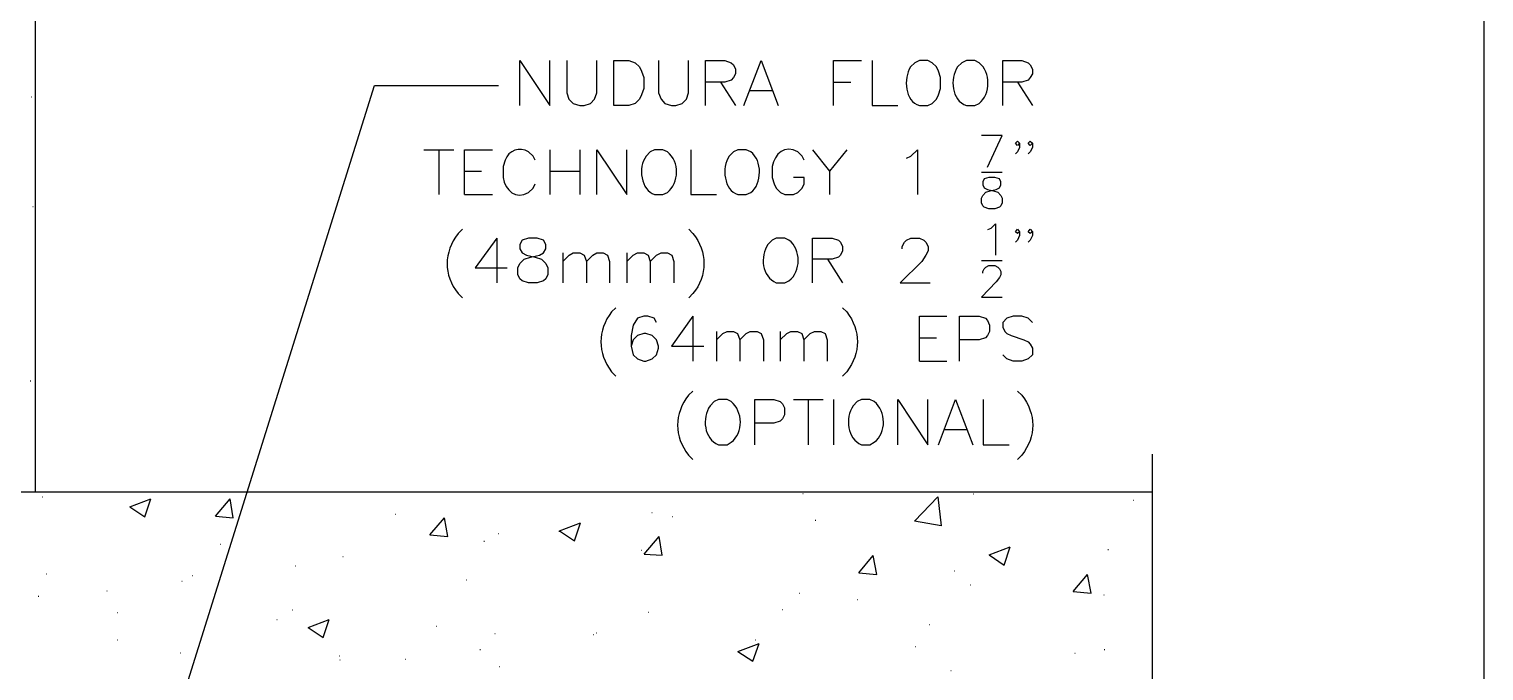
# Model space of a CAD drawing. Header units: millimetres. Extents: x 14 to 201, y 16 to 268.
# Drawn here: x 124.1 to 201.3, y 161.3 to 195.4 of the extents above; entities that cross this region are included whole.
import ezdxf

# ---------------------------------------------------------------- set-up
doc = ezdxf.new("R2010")
doc.units = ezdxf.units.MM
doc.layers.get('0').update_dxf_attribs({"linetype": 'CONTINUOUS'})

msp = doc.modelspace()

# ---------------------------------------------------------------- linework, layer by layer
at = {"color": 0}
for p, q in [((201.296, 264.541), (201.296, 55.4136)), ((124.397, 170.837), (124.397, 240.687)), ((150.114, 191.326), (150.114, 193.718)), ((150.114, 193.718), (151.701, 191.326)), ((151.701, 191.326), (151.701, 193.718)), ((152.612, 193.718), (152.612, 192.004)), ((154.2, 192.004), (154.2, 193.718)), ((155.109, 191.326), (155.109, 193.718)), ((155.109, 193.718), (155.892, 193.718)), ((155.892, 193.718), (156.231, 193.591)), ((156.231, 193.591), (156.464, 193.379)), ((156.464, 193.379), (156.57, 193.146)), ((156.57, 193.146), (156.697, 192.807)), ((157.479, 193.718), (157.479, 192.004)), ((159.067, 192.004), (159.067, 193.718)), ((159.978, 191.326), (159.978, 193.718)), ((159.978, 193.718), (160.993, 193.718)), ((160.993, 193.718), (161.332, 193.591)), ((161.332, 193.591), (161.459, 193.485)), ((161.459, 193.485), (161.565, 193.252)), ((161.565, 193.252), (161.565, 193.019)), ((162.009, 191.326), (162.92, 193.718)), ((162.92, 193.718), (163.829, 191.326)), ((166.771, 191.326), (166.771, 193.718)), ((166.771, 193.718), (168.254, 193.718)), ((168.825, 193.718), (168.825, 191.326)), ((171.09, 193.591), (170.857, 193.379)), ((171.323, 193.718), (171.09, 193.591)), ((171.767, 193.718), (171.323, 193.718)), ((172, 193.591), (171.767, 193.718)), ((172.233, 193.379), (172, 193.591)), ((172.339, 193.146), (172.233, 193.379)), ((172.445, 192.807), (172.339, 193.146)), ((173.587, 193.591), (173.354, 193.379)), ((173.82, 193.718), (173.587, 193.591)), ((174.265, 193.718), (173.82, 193.718)), ((174.498, 193.591), (174.265, 193.718)), ((175.747, 191.326), (175.747, 193.718)), ((175.747, 193.718), (176.762, 193.718)), ((176.762, 193.718), (177.101, 193.591)), ((177.101, 193.591), (177.207, 193.485)), ((177.207, 193.485), (177.334, 193.252)), ((177.334, 193.252), (177.334, 193.019)), ((132.504, 160.824), (142.389, 192.384)), ((142.389, 192.384), (148.971, 192.384)), ((156.697, 192.807), (156.697, 192.236)), ((160.993, 192.574), (159.978, 192.574)), ((160.76, 192.574), (161.565, 191.326)), ((161.332, 192.68), (160.993, 192.574)), ((161.459, 192.807), (161.332, 192.68)), ((161.565, 193.019), (161.459, 192.807)), ((166.771, 192.574), (167.682, 192.574)), ((172.445, 192.236), (172.445, 192.807)), ((176.762, 192.574), (175.747, 192.574)), ((176.529, 192.574), (177.334, 191.326)), ((177.101, 192.68), (176.762, 192.574)), ((177.207, 192.807), (177.101, 192.68)), ((177.334, 193.019), (177.207, 192.807)), ((152.612, 192.004), (152.717, 191.665)), ((152.717, 191.665), (152.95, 191.432)), ((153.861, 191.432), (154.071, 191.665)), ((154.071, 191.665), (154.2, 192.004)), ((156.464, 191.665), (156.231, 191.432)), ((156.57, 191.897), (156.464, 191.665)), ((156.697, 192.236), (156.57, 191.897)), ((157.479, 192.004), (157.608, 191.665)), ((157.608, 191.665), (157.818, 191.432)), ((158.729, 191.432), (158.962, 191.665)), ((158.962, 191.665), (159.067, 192.004)), ((162.348, 192.13), (163.492, 192.13)), ((172, 191.432), (172.233, 191.665)), ((172.233, 191.665), (172.339, 191.897)), ((172.339, 191.897), (172.445, 192.236)), ((152.95, 191.432), (153.289, 191.326)), ((153.289, 191.326), (153.522, 191.326)), ((153.522, 191.326), (153.861, 191.432)), ((155.892, 191.326), (155.109, 191.326)), ((156.231, 191.432), (155.892, 191.326)), ((157.818, 191.432), (158.157, 191.326)), ((158.157, 191.326), (158.39, 191.326)), ((158.39, 191.326), (158.729, 191.432)), ((168.825, 191.326), (170.179, 191.326)), ((171.323, 191.326), (171.767, 191.326)), ((171.767, 191.326), (172, 191.432)), ((173.82, 191.326), (174.265, 191.326)), ((174.265, 191.326), (174.498, 191.432)), ((175.726, 189.738), (174.625, 189.738)), ((174.942, 188.067), (175.726, 189.738)), ((176.425, 189.335), (176.529, 189.442)), ((176.529, 189.209), (176.425, 189.335)), ((176.529, 189.442), (176.635, 189.335)), ((176.635, 189.335), (176.529, 189.209)), ((176.635, 189.335), (176.635, 189.103)), ((177.101, 189.335), (177.207, 189.442)), ((177.207, 189.209), (177.101, 189.335)), ((177.207, 189.442), (177.334, 189.335)), ((177.334, 189.335), (177.207, 189.209)), ((177.334, 189.335), (177.334, 189.103)), ((145.012, 188.976), (146.6, 188.976)), ((145.817, 188.976), (145.817, 186.606)), ((147.172, 186.606), (147.172, 188.976)), ((147.172, 188.976), (148.653, 188.976)), ((150.813, 188.637), (150.58, 188.87)), ((150.919, 188.426), (150.813, 188.637)), ((151.701, 188.976), (151.701, 186.606)), ((153.289, 188.976), (153.289, 186.606)), ((154.2, 186.606), (154.2, 188.976)), ((154.2, 188.976), (155.787, 186.606)), ((155.787, 186.606), (155.787, 188.976)), ((157.036, 188.87), (156.823, 188.637)), ((157.269, 188.976), (157.036, 188.87)), ((157.712, 188.976), (157.269, 188.976)), ((157.945, 188.87), (157.712, 188.976)), ((159.195, 188.976), (159.195, 186.606)), ((161.459, 188.87), (161.226, 188.637)), ((161.692, 188.976), (161.459, 188.87)), ((162.137, 188.976), (161.692, 188.976)), ((162.37, 188.87), (162.137, 188.976)), ((165.1, 188.637), (164.867, 188.87)), ((165.206, 188.426), (165.1, 188.637)), ((165.65, 188.976), (166.561, 187.854)), ((167.47, 188.976), (166.561, 187.854)), ((170.645, 188.532), (170.878, 188.637)), ((170.878, 188.637), (171.217, 188.976)), ((171.217, 188.976), (171.217, 186.606)), ((176.529, 188.87), (176.425, 188.764)), ((176.635, 189.103), (176.529, 188.87)), ((177.207, 188.87), (177.101, 188.764)), ((177.334, 189.103), (177.207, 188.87)), ((147.172, 187.854), (148.083, 187.854)), ((149.331, 188.426), (149.225, 188.087)), ((149.225, 188.087), (149.225, 187.515)), ((151.701, 187.854), (153.289, 187.854)), ((163.513, 188.087), (163.513, 187.515)), ((166.561, 187.854), (166.561, 186.606)), ((174.625, 187.791), (175.726, 187.791)), ((150.58, 186.712), (150.813, 186.945)), ((150.813, 186.945), (150.919, 187.176)), ((163.513, 187.515), (163.619, 187.176)), ((163.619, 187.176), (163.725, 186.945)), ((163.725, 186.945), (163.958, 186.712)), ((165.206, 187.515), (164.634, 187.515)), ((164.867, 186.712), (165.1, 186.945)), ((165.1, 186.945), (165.206, 187.176)), ((165.206, 187.176), (165.206, 187.515)), ((174.772, 187.431), (174.688, 187.282)), ((174.688, 187.282), (174.688, 187.113)), ((174.688, 187.113), (174.772, 186.965)), ((175.005, 187.515), (174.772, 187.431)), ((174.772, 186.965), (174.942, 186.88)), ((175.324, 187.515), (175.005, 187.515)), ((175.577, 187.431), (175.324, 187.515)), ((175.408, 186.88), (175.577, 186.965)), ((175.641, 187.282), (175.577, 187.431)), ((175.577, 186.965), (175.641, 187.113)), ((175.641, 187.113), (175.641, 187.282)), ((147.172, 186.606), (148.653, 186.606)), ((157.269, 186.606), (157.712, 186.606)), ((157.712, 186.606), (157.945, 186.712)), ((159.195, 186.606), (160.55, 186.606)), ((161.692, 186.606), (162.137, 186.606)), ((162.137, 186.606), (162.37, 186.712)), ((163.958, 186.712), (164.189, 186.606)), ((164.189, 186.606), (164.634, 186.606)), ((164.634, 186.606), (164.867, 186.712)), ((174.625, 186.416), (174.688, 186.563)), ((174.625, 186.16), (174.625, 186.416)), ((174.688, 186.013), (174.625, 186.16)), ((174.688, 186.563), (174.858, 186.732)), ((174.858, 186.732), (175.091, 186.796)), ((174.942, 186.88), (175.26, 186.796)), ((175.091, 186.796), (175.408, 186.88)), ((175.26, 186.796), (175.493, 186.732)), ((175.493, 186.732), (175.641, 186.563)), ((175.641, 186.563), (175.726, 186.416)), ((175.726, 186.16), (175.641, 186.013)), ((175.726, 186.416), (175.726, 186.16)), ((174.772, 185.928), (174.688, 186.013)), ((175.005, 185.844), (174.772, 185.928)), ((175.324, 185.844), (175.005, 185.844)), ((175.577, 185.928), (175.324, 185.844)), ((175.641, 186.013), (175.577, 185.928)), ((147.066, 184.763), (146.833, 184.53)), ((159.089, 184.763), (159.3, 184.53)), ((174.964, 184.743), (175.133, 184.828)), ((175.133, 184.828), (175.367, 185.059)), ((175.367, 185.059), (175.367, 183.388)), ((176.425, 184.636), (176.529, 184.763)), ((176.529, 184.53), (176.425, 184.636)), ((176.529, 184.763), (176.635, 184.636)), ((176.635, 184.636), (176.529, 184.53)), ((176.635, 184.636), (176.635, 184.426)), ((177.101, 184.636), (177.207, 184.763)), ((177.207, 184.53), (177.101, 184.636)), ((177.207, 184.763), (177.334, 184.636)), ((177.334, 184.636), (177.207, 184.53)), ((177.334, 184.636), (177.334, 184.426)), ((148.886, 184.299), (147.744, 182.711)), ((148.886, 184.299), (148.886, 181.927)), ((150.241, 184.193), (150.114, 183.96)), ((150.114, 183.96), (150.114, 183.727)), ((150.58, 184.299), (150.241, 184.193)), ((151.025, 184.299), (150.58, 184.299)), ((151.362, 184.193), (151.025, 184.299)), ((151.489, 183.96), (151.362, 184.193)), ((151.489, 183.727), (151.489, 183.96)), ((163.513, 184.193), (163.28, 183.96)), ((163.725, 184.299), (163.513, 184.193)), ((164.189, 184.299), (163.725, 184.299)), ((164.401, 184.193), (164.189, 184.299)), ((165.65, 181.927), (165.65, 184.299)), ((165.65, 184.299), (166.688, 184.299)), ((166.688, 184.299), (167.027, 184.193)), ((167.027, 184.193), (167.133, 184.087)), ((167.133, 184.087), (167.237, 183.854)), ((167.237, 183.854), (167.237, 183.621)), ((170.412, 183.854), (170.539, 184.087)), ((170.412, 183.727), (170.412, 183.854)), ((170.539, 184.087), (170.645, 184.193)), ((170.645, 184.193), (170.878, 184.299)), ((170.878, 184.299), (171.323, 184.299)), ((171.323, 184.299), (171.556, 184.193)), ((171.556, 184.193), (171.662, 184.087)), ((171.662, 184.087), (171.789, 183.854)), ((171.789, 183.854), (171.789, 183.621)), ((176.529, 184.193), (176.425, 184.087)), ((176.635, 184.426), (176.529, 184.193)), ((177.207, 184.193), (177.101, 184.087)), ((177.334, 184.426), (177.207, 184.193)), ((150.114, 183.727), (150.241, 183.515)), ((150.114, 182.943), (150.347, 183.176)), ((150.241, 183.515), (150.473, 183.388)), ((150.347, 183.176), (150.686, 183.282)), ((150.473, 183.388), (150.919, 183.282)), ((150.686, 183.282), (151.152, 183.388)), ((150.919, 183.282), (151.258, 183.176)), ((151.152, 183.388), (151.362, 183.515)), ((151.258, 183.176), (151.489, 182.943)), ((151.362, 183.515), (151.489, 183.727)), ((152.4, 183.515), (152.4, 181.927)), ((152.4, 183.049), (152.739, 183.388)), ((152.739, 183.388), (152.95, 183.515)), ((152.95, 183.515), (153.289, 183.515)), ((153.289, 183.515), (153.522, 183.388)), ((153.522, 183.388), (153.648, 183.049)), ((153.648, 183.049), (153.988, 183.388)), ((153.988, 183.388), (154.2, 183.515)), ((154.2, 183.515), (154.537, 183.515)), ((154.537, 183.515), (154.77, 183.388)), ((154.77, 183.388), (154.876, 183.049)), ((155.787, 183.515), (155.787, 181.927)), ((155.787, 183.049), (156.125, 183.388)), ((156.125, 183.388), (156.358, 183.515)), ((156.358, 183.515), (156.697, 183.515)), ((156.697, 183.515), (156.93, 183.388)), ((156.93, 183.388), (157.036, 183.049)), ((157.036, 183.049), (157.375, 183.388)), ((157.375, 183.388), (157.608, 183.515)), ((157.608, 183.515), (157.945, 183.515)), ((157.945, 183.515), (158.178, 183.388)), ((158.178, 183.388), (158.284, 183.049)), ((166.688, 183.176), (165.65, 183.176)), ((166.455, 183.176), (167.237, 181.927)), ((167.027, 183.282), (166.688, 183.176)), ((167.133, 183.388), (167.027, 183.282)), ((167.237, 183.621), (167.133, 183.388)), ((171.662, 183.388), (171.45, 183.049)), ((171.789, 183.621), (171.662, 183.388)), ((174.625, 183.112), (175.726, 183.112)), ((147.744, 182.711), (149.437, 182.711)), ((150.008, 182.711), (150.114, 182.943)), ((150.008, 182.372), (150.008, 182.711)), ((150.114, 182.14), (150.008, 182.372)), ((151.489, 182.943), (151.595, 182.711)), ((151.595, 182.372), (151.489, 182.14)), ((151.595, 182.711), (151.595, 182.372)), ((153.648, 183.049), (153.648, 181.927)), ((154.876, 183.049), (154.876, 181.927)), ((157.036, 183.049), (157.036, 181.927)), ((158.284, 183.049), (158.284, 181.927)), ((171.45, 183.049), (170.308, 181.927)), ((174.688, 182.52), (174.772, 182.669)), ((174.688, 182.436), (174.688, 182.52)), ((174.772, 182.669), (174.858, 182.753)), ((174.858, 182.753), (175.005, 182.838)), ((175.005, 182.838), (175.324, 182.838)), ((175.324, 182.838), (175.493, 182.753)), ((175.493, 182.753), (175.577, 182.669)), ((175.577, 182.669), (175.641, 182.52)), ((175.641, 182.35), (175.577, 182.203)), ((175.641, 182.52), (175.641, 182.35)), ((150.241, 182.033), (150.114, 182.14)), ((150.58, 181.927), (150.241, 182.033)), ((151.025, 181.927), (150.58, 181.927)), ((151.362, 182.033), (151.025, 181.927)), ((151.489, 182.14), (151.362, 182.033)), ((163.725, 181.927), (164.189, 181.927)), ((164.189, 181.927), (164.401, 182.033)), ((170.308, 181.927), (171.895, 181.927)), ((175.408, 181.97), (174.625, 181.165)), ((175.577, 182.203), (175.408, 181.97)), ((146.833, 181.355), (147.066, 181.124)), ((159.3, 181.355), (159.089, 181.124)), ((174.625, 181.165), (175.726, 181.165)), ((155.215, 180.595), (154.982, 180.382)), ((156.358, 180.043), (156.125, 179.684)), ((156.697, 180.15), (156.358, 180.043)), ((156.909, 180.15), (156.697, 180.15)), ((157.246, 180.043), (156.909, 180.15)), ((157.375, 179.81), (157.246, 180.043)), ((159.3, 180.15), (158.157, 178.562)), ((159.3, 180.15), (159.3, 177.757)), ((167.237, 180.595), (167.47, 180.382)), ((171.323, 177.757), (171.323, 180.15)), ((171.323, 180.15), (172.784, 180.15)), ((173.46, 177.757), (173.46, 180.15)), ((173.46, 180.15), (174.498, 180.15)), ((174.498, 180.15), (174.837, 180.043)), ((174.837, 180.043), (174.942, 179.917)), ((175.959, 180.043), (175.747, 179.81)), ((176.296, 180.15), (175.959, 180.043)), ((176.762, 180.15), (176.296, 180.15)), ((177.101, 180.043), (176.762, 180.15)), ((177.334, 179.81), (177.101, 180.043)), ((156.125, 179.684), (156.02, 179.134)), ((156.697, 179.239), (156.358, 179.134)), ((156.803, 179.239), (156.697, 179.239)), ((157.142, 179.134), (156.803, 179.239)), ((160.55, 179.345), (160.55, 177.757)), ((160.55, 178.901), (160.887, 179.239)), ((160.887, 179.239), (161.12, 179.345)), ((161.12, 179.345), (161.459, 179.345)), ((161.459, 179.345), (161.671, 179.239)), ((161.671, 179.239), (161.798, 178.901)), ((161.798, 178.901), (162.137, 179.239)), ((162.137, 179.239), (162.348, 179.345)), ((162.348, 179.345), (162.708, 179.345)), ((162.708, 179.345), (162.92, 179.239)), ((162.92, 179.239), (163.047, 178.901)), ((163.935, 179.345), (163.935, 177.757)), ((163.935, 178.901), (164.295, 179.239)), ((164.295, 179.239), (164.507, 179.345)), ((164.507, 179.345), (164.846, 179.345)), ((164.846, 179.345), (165.079, 179.239)), ((165.079, 179.239), (165.184, 178.901)), ((165.184, 178.901), (165.523, 179.239)), ((165.523, 179.239), (165.756, 179.345)), ((165.756, 179.345), (166.095, 179.345)), ((166.095, 179.345), (166.328, 179.239)), ((166.328, 179.239), (166.434, 178.901)), ((174.942, 179.917), (175.048, 179.684)), ((175.048, 179.345), (174.942, 179.134)), ((175.048, 179.684), (175.048, 179.345)), ((175.747, 179.81), (175.747, 179.578)), ((175.747, 179.578), (175.853, 179.345)), ((175.853, 179.345), (175.959, 179.239)), ((175.959, 179.239), (176.192, 179.134)), ((156.02, 179.134), (156.02, 178.562)), ((156.125, 178.901), (156.02, 178.562)), ((156.02, 178.562), (156.125, 178.096)), ((156.358, 179.134), (156.125, 178.901)), ((157.375, 178.901), (157.142, 179.134)), ((157.479, 178.562), (157.375, 178.901)), ((157.375, 178.096), (157.479, 178.456)), ((157.479, 178.456), (157.479, 178.562)), ((158.157, 178.562), (159.872, 178.562)), ((161.798, 178.901), (161.798, 177.757)), ((163.047, 178.901), (163.047, 177.757)), ((165.184, 178.901), (165.184, 177.757)), ((166.434, 178.901), (166.434, 177.757)), ((171.323, 179.007), (172.233, 179.007)), ((174.498, 178.901), (173.46, 178.901)), ((174.837, 179.007), (174.498, 178.901)), ((174.942, 179.134), (174.837, 179.007)), ((176.192, 179.134), (176.868, 178.901)), ((176.868, 178.901), (177.101, 178.795)), ((177.101, 178.795), (177.207, 178.668)), ((177.207, 178.668), (177.334, 178.456)), ((177.334, 178.456), (177.334, 178.096)), ((156.125, 178.096), (156.358, 177.884)), ((156.358, 177.884), (156.697, 177.757)), ((156.697, 177.757), (156.803, 177.757)), ((156.803, 177.757), (157.142, 177.884)), ((157.142, 177.884), (157.375, 178.096)), ((171.323, 177.757), (172.784, 177.757)), ((175.959, 177.884), (175.747, 178.096)), ((176.296, 177.757), (175.959, 177.884)), ((176.762, 177.757), (176.296, 177.757)), ((177.101, 177.884), (176.762, 177.757)), ((177.334, 178.096), (177.101, 177.884)), ((154.982, 177.207), (155.215, 176.975)), ((167.47, 177.207), (167.237, 176.975)), ((159.3, 176.17), (159.067, 175.959)), ((176.529, 176.17), (176.762, 175.959)), ((160.421, 175.62), (160.211, 175.387)), ((160.654, 175.726), (160.421, 175.62)), ((161.12, 175.726), (160.654, 175.726)), ((161.332, 175.62), (161.12, 175.726)), ((162.581, 173.334), (162.581, 175.726)), ((162.581, 175.726), (163.596, 175.726)), ((163.596, 175.726), (163.935, 175.62)), ((163.935, 175.62), (164.062, 175.493)), ((164.062, 175.493), (164.168, 175.281)), ((164.634, 175.726), (166.222, 175.726)), ((165.417, 175.726), (165.417, 173.334)), ((166.771, 175.726), (166.771, 173.334)), ((168.021, 175.62), (167.809, 175.387)), ((168.254, 175.726), (168.021, 175.62)), ((168.698, 175.726), (168.254, 175.726)), ((168.931, 175.62), (168.698, 175.726)), ((170.179, 173.334), (170.179, 175.726)), ((170.179, 175.726), (171.767, 173.334)), ((171.767, 173.334), (171.767, 175.726)), ((172.339, 173.334), (173.25, 175.726)), ((173.25, 175.726), (174.159, 173.334)), ((174.709, 175.726), (174.709, 173.334)), ((163.935, 174.582), (163.596, 174.476)), ((164.062, 174.709), (163.935, 174.582)), ((164.168, 174.921), (164.062, 174.709)), ((164.168, 175.281), (164.168, 174.921)), ((163.596, 174.476), (162.581, 174.476)), ((172.678, 174.139), (173.82, 174.139)), ((160.654, 173.334), (161.12, 173.334)), ((161.12, 173.334), (161.332, 173.46)), ((168.254, 173.334), (168.698, 173.334)), ((168.698, 173.334), (168.931, 173.46)), ((174.709, 173.334), (176.086, 173.334)), ((159.067, 172.784), (159.3, 172.551)), ((176.762, 172.784), (176.529, 172.551)), ((183.684, 172.825), (183.684, 140.335)), ((122.809, 170.837), (183.684, 170.837))]:
    msp.add_line(p, q, dxfattribs=at)
at = {"color": 252}
for p, q in [((124.185, 191.791), (124.205, 191.791)), ((124.248, 185.97), (124.27, 185.97)), ((124.121, 176.721), (124.142, 176.721)), ((165.143, 170.751), (165.163, 170.751)), ((174.202, 170.731), (174.222, 170.731)), ((124.757, 170.561), (124.777, 170.561)), ((129.413, 170.032), (130.514, 170.455)), ((129.413, 170.032), (130.196, 169.503)), ((130.196, 169.503), (130.514, 170.455)), ((133.963, 169.546), (134.725, 170.455)), ((134.895, 169.46), (134.725, 170.455)), ((171.07, 169.27), (172.296, 170.561)), ((172.296, 170.561), (172.488, 169.037)), ((182.669, 170.392), (182.689, 170.392)), ((133.963, 169.546), (134.895, 169.46)), ((143.49, 169.65), (143.51, 169.65)), ((145.331, 168.551), (146.113, 169.46)), ((146.283, 168.465), (146.113, 169.46)), ((152.21, 168.761), (153.332, 169.184)), ((153.013, 168.232), (153.332, 169.184)), ((157.12, 169.736), (157.142, 169.736)), ((158.2, 169.523), (158.221, 169.523)), ((165.799, 169.333), (165.819, 169.333)), ((172.488, 169.037), (171.07, 169.27)), ((145.331, 168.551), (146.283, 168.465)), ((148.971, 168.614), (148.992, 168.614)), ((152.188, 168.741), (152.21, 168.741)), ((152.21, 168.761), (153.013, 168.232)), ((156.717, 167.533), (157.502, 168.465)), ((157.671, 167.47), (157.502, 168.465)), ((134.218, 168.063), (134.239, 168.063)), ((148.209, 168.212), (148.23, 168.212)), ((156.549, 167.746), (156.57, 167.746)), ((175.028, 167.492), (176.149, 167.915)), ((175.832, 166.941), (176.149, 167.915)), ((181.335, 167.767), (181.357, 167.767)), ((138.176, 166.898), (138.196, 166.898)), ((140.716, 167.407), (140.738, 167.407)), ((156.717, 167.533), (157.671, 167.47)), ((168.106, 166.539), (168.868, 167.45)), ((169.058, 166.455), (168.868, 167.45)), ((175.028, 167.492), (175.831, 166.941)), ((124.969, 166.475), (124.99, 166.475)), ((132.165, 166.095), (132.185, 166.095)), ((132.715, 166.391), (132.737, 166.391)), ((147.278, 166.158), (147.298, 166.158)), ((168.106, 166.539), (169.058, 166.455)), ((173.186, 166.645), (173.207, 166.645)), ((179.494, 165.545), (180.256, 166.455)), ((180.446, 165.46), (180.256, 166.455)), ((124.544, 165.29), (124.567, 165.29)), ((128.185, 165.586), (128.207, 165.586)), ((164.953, 165.46), (164.973, 165.46)), ((174.032, 165.905), (174.053, 165.905)), ((179.494, 165.545), (180.446, 165.46)), ((181.124, 165.376), (181.144, 165.376)), ((138.029, 164.571), (138.049, 164.571)), ((164.042, 164.592), (164.062, 164.592)), ((168.021, 165.121), (168.042, 165.121)), ((128.736, 164.422), (128.757, 164.422)), ((137.203, 164.062), (137.224, 164.062)), ((138.875, 163.639), (139.996, 164.062)), ((139.679, 163.11), (139.996, 164.062)), ((156.93, 164.444), (156.95, 164.444)), ((171.853, 163.788), (171.873, 163.788)), ((128.757, 162.983), (128.778, 162.983)), ((138.875, 163.639), (139.679, 163.11)), ((145.69, 163.703), (145.711, 163.703)), ((148.78, 163.322), (148.802, 163.322)), ((154.008, 163.259), (154.03, 163.259)), ((154.157, 163.343), (154.178, 163.343)), ((162.624, 162.983), (162.644, 162.983)), ((132.081, 162.285), (132.102, 162.285)), ((147.997, 162.475), (148.019, 162.475)), ((161.692, 162.369), (162.814, 162.793)), ((161.692, 162.369), (162.475, 161.84)), ((162.475, 161.84), (162.814, 162.793)), ((162.603, 162.201), (162.624, 162.201)), ((171.111, 162.624), (171.133, 162.624)), ((179.578, 162.264), (179.6, 162.264)), ((181.144, 162.475), (181.165, 162.475)), ((140.525, 162.136), (140.546, 162.136)), ((140.547, 161.925), (140.568, 161.925)), ((144.04, 161.946), (144.06, 161.946)), ((149.035, 161.565), (149.056, 161.565)), ((172.995, 161.353), (173.017, 161.353))]:
    msp.add_line(p, q, dxfattribs=at)
at = {"color": 0}
for points in [[(170.857, 193.379), (170.46, 192.761), (170.56, 191.542), (171.323, 191.326)], [(173.354, 193.379), (172.931, 192.739), (173.025, 191.616), (173.82, 191.326)], [(174.498, 191.432), (175.114, 191.944), (175.132, 193.103), (174.498, 193.591)], [(164.867, 188.87), (164.192, 189.258), (163.627, 188.777), (163.513, 188.087)], [(150.58, 188.87), (150.104, 189.174), (149.51, 188.948), (149.331, 188.426)], [(156.823, 188.637), (156.361, 188.076), (156.545, 186.811), (157.269, 186.606)], [(157.945, 186.712), (158.582, 187.23), (158.61, 188.345), (157.945, 188.87)], [(161.226, 188.637), (160.818, 188.05), (160.944, 186.807), (161.692, 186.606)], [(162.37, 186.712), (162.982, 187.158), (162.999, 188.425), (162.37, 188.87)], [(149.225, 187.515), (149.345, 186.807), (149.881, 186.322), (150.58, 186.712)], [(146.833, 184.53), (146.064, 183.549), (146.049, 182.336), (146.833, 181.355)], [(159.3, 184.53), (160.076, 183.622), (160.088, 182.262), (159.3, 181.355)], [(163.28, 183.96), (162.857, 183.323), (162.959, 182.244), (163.725, 181.927)], [(164.401, 182.033), (165.053, 182.517), (165.053, 183.708), (164.401, 184.193)], [(154.982, 180.382), (154.236, 179.396), (154.22, 178.19), (154.982, 177.207)], [(167.47, 180.382), (168.217, 179.396), (168.232, 178.19), (167.47, 177.207)], [(159.067, 175.959), (158.3, 174.982), (158.284, 173.758), (159.067, 172.784)], [(160.211, 175.387), (159.767, 174.768), (159.891, 173.623), (160.654, 173.334)], [(161.332, 173.46), (161.995, 173.958), (161.968, 175.109), (161.332, 175.62)], [(167.809, 175.387), (167.367, 174.768), (167.489, 173.623), (168.254, 173.334)], [(168.931, 173.46), (169.594, 173.958), (169.566, 175.109), (168.931, 175.62)], [(176.762, 175.959), (177.531, 174.982), (177.546, 173.757), (176.762, 172.784)]]:
    msp.add_open_spline(points, degree=3, dxfattribs=at)

doc.saveas('drawing.dxf')
